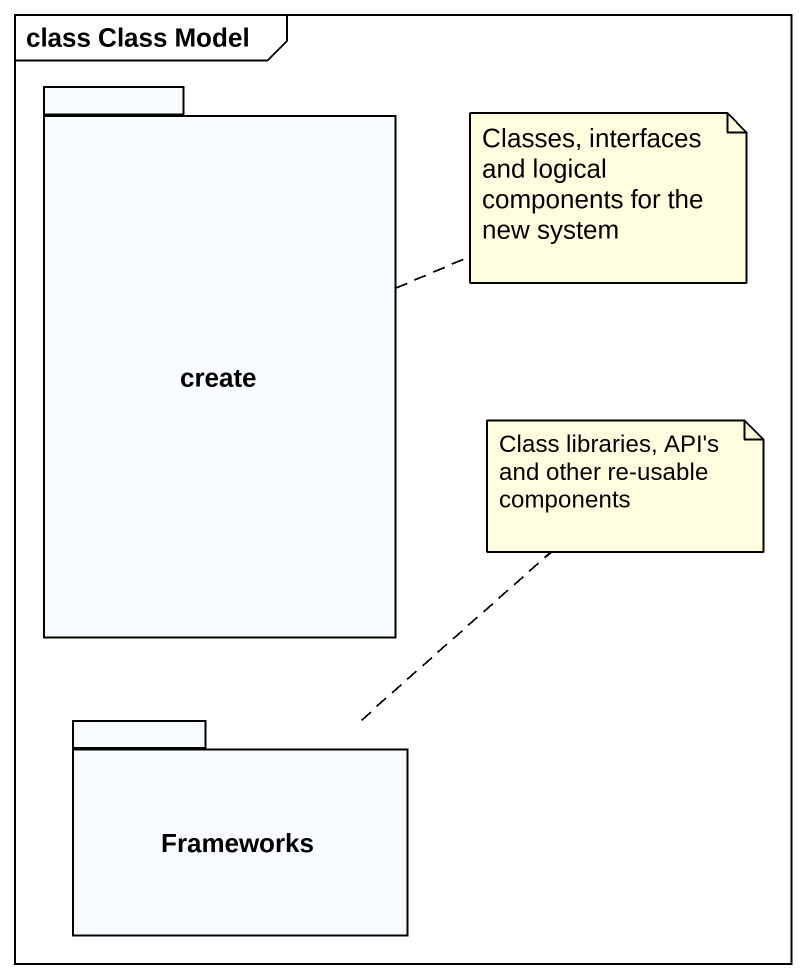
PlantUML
@startuml
mainframe class Class Model
package "create" as create_ {
}
package Frameworks {
}
note right of create_ : Classes, interfaces and logical components for the new system
note top of Frameworks : Class libraries, API's and other re-usable components
@enduml
